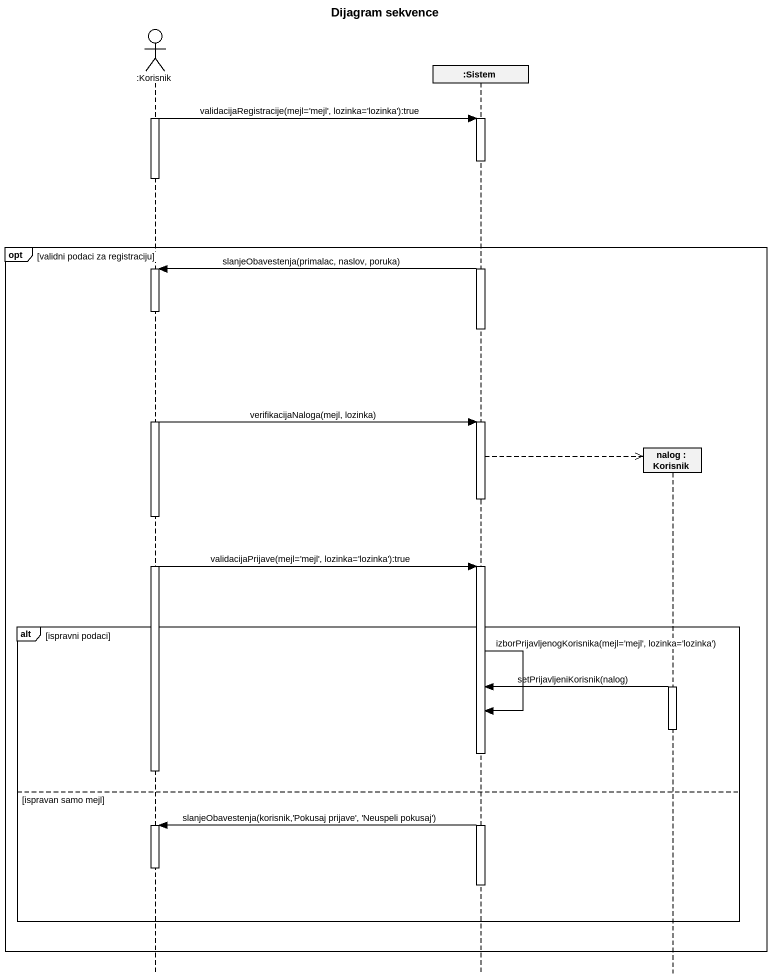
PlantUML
@startuml
title Dijagram sekvence
hide footbox
actor ":Korisnik" as Korisnik
participant ":Sistem" as Sistem
participant "nalog : Korisnik" as nalog

activate Korisnik
Korisnik -> Sistem : validacijaRegistracije(mejl='mejl', lozinka='lozinka'):true
activate Sistem
deactivate Korisnik
opt validni podaci za registraciju
  Sistem -> Korisnik : slanjeObavestenja(primalac, naslov, poruka)
  activate Korisnik
  deactivate Sistem
  Korisnik -> Sistem : verifikacijaNaloga(mejl, lozinka)
  activate Sistem
  Sistem -->> nalog **
  deactivate Sistem
  Korisnik -> Sistem : validacijaPrijave(mejl='mejl', lozinka='lozinka'):true
  activate Sistem
  alt ispravni podaci
    activate nalog
    nalog -> Sistem : setPrijavljeniKorisnik(nalog)
    Sistem -> Sistem : izborPrijavljenogKorisnika(mejl='mejl', lozinka='lozinka')
    deactivate nalog
    deactivate Korisnik
  else ispravan samo mejl
    Sistem -> Korisnik : slanjeObavestenja(korisnik,'Pokusaj prijave', 'Neuspeli pokusaj')
    activate Korisnik
    deactivate Korisnik
    deactivate Sistem
  end
end
@enduml
